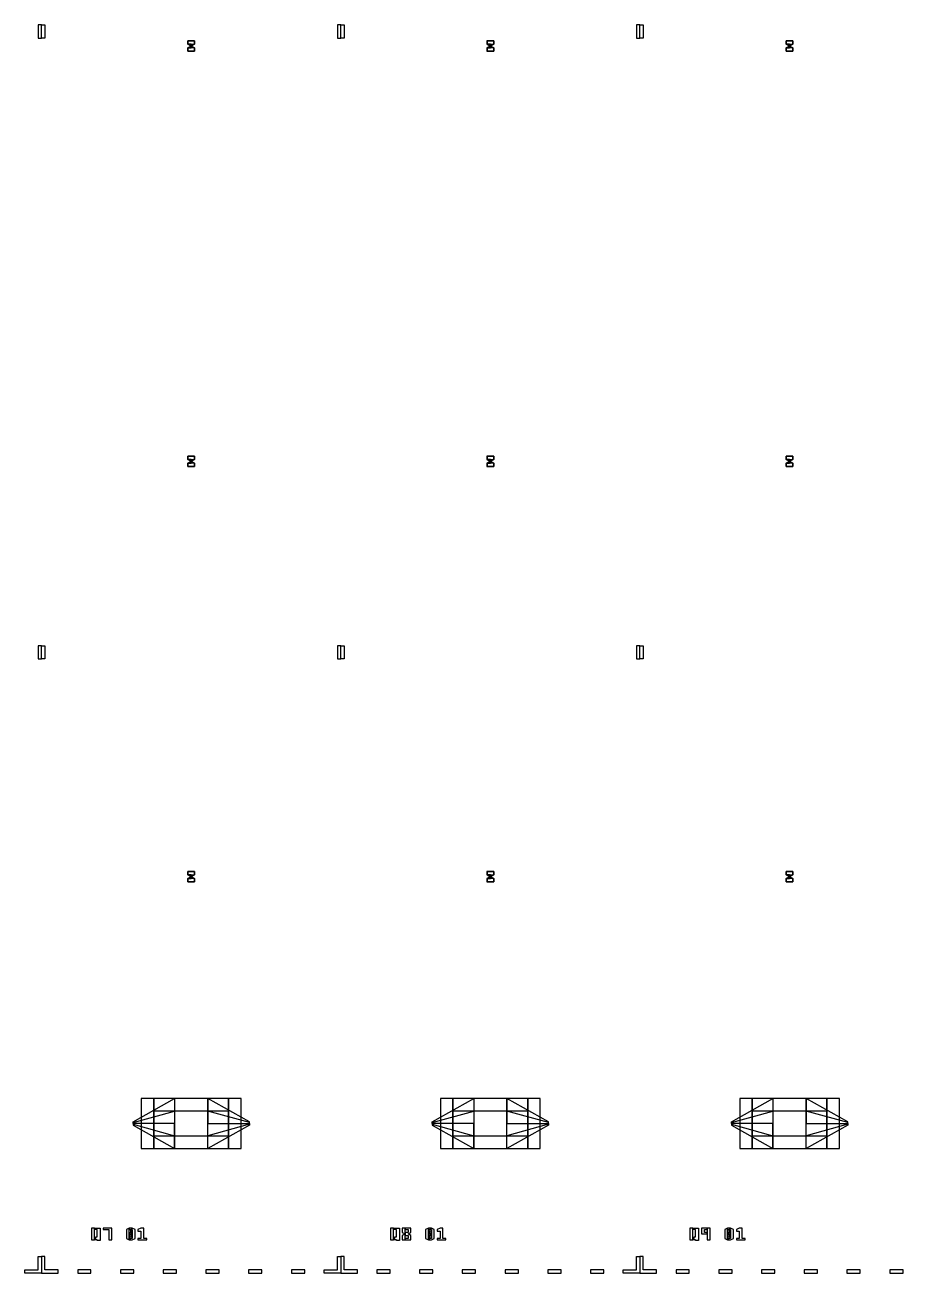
# Model space of a CAD drawing. Extents: x -50899 to 50899, y -48295 to 50898.
# Drawn here: x -17200 to -11917, y -39225 to -31714 of the extents above; entities that cross this region are included whole.
import ezdxf

# ---------------------------------------------------------------- set-up
doc = ezdxf.new("R2010")
doc.units = 0
doc.layers.add('GAP', color=1, linetype='continuous')
doc.layers.add('PIN', color=3, linetype='continuous')

# ---------------------------------------------------------------- blocks, each defined once
blk = doc.blocks.new('Q6')
at = {"layer": 'GAP'}
for points in [[(1700, 7331.4), (1700, 7411.4), (1680, 7411.4), (1680, 7331.4), (1700, 7331.4)], [(1700, 3595.7), (1700, 3675.7), (1680, 3675.7), (1680, 3595.7), (1700, 3595.7)], [(1700, -100), (1600, -100), (1600, -80), (1680, -80), (1680, 0), (1700, 0), (1700, -100)]]:
    blk.add_lwpolyline(points, dxfattribs=at)
blk = doc.blocks.new('Q6GAP')
for points in [[(2500, 800), (2250, 800), (2250, 809.8), (2500, 950), (2500, 800)], [(2500, 800), (2250, 800), (2250, 809.8), (2500, 950), (2500, 800)], [(2825, 950), (2500, 950), (2500, 650), (2825, 650), (2825, 950)], [(2825, 950), (2500, 950), (2500, 650), (2825, 650), (2825, 950)], [(2900, 950), (2825, 950), (2825, 650), (2900, 650), (2900, 950)], [(2900, 950), (2825, 950), (2825, 650), (2900, 650), (2900, 950)], [(2500, 800), (2250, 800), (2250, 790.2), (2500, 650), (2500, 800)], [(2500, 800), (2250, 800), (2250, 790.2), (2500, 650), (2500, 800)]]:
    blk.add_lwpolyline(points)
blk = doc.blocks.new('Q6PIN')
for points in [[(2500, 800), (2250, 800), (2250, 805), (2500, 875), (2500, 800)], [(2500, 800), (2250, 800), (2250, 805), (2500, 875), (2500, 800)], [(2825, 875), (2500, 875), (2500, 725), (2825, 725), (2825, 875)], [(2825, 875), (2500, 875), (2500, 725), (2825, 725), (2825, 875)], [(2500, 800), (2250, 800), (2250, 795), (2500, 725), (2500, 800)], [(2500, 800), (2250, 800), (2250, 795), (2500, 725), (2500, 800)]]:
    blk.add_lwpolyline(points)
blk = doc.blocks.new('Q7')
at = {"layer": 'GAP'}
for points in [[(-100, 7331.4), (-100, 7411.4), (-80, 7411.4), (-80, 7331.4), (-100, 7331.4)], [(1700, 7331.4), (1700, 7411.4), (1680, 7411.4), (1680, 7331.4), (1700, 7331.4)], [(-100, 3595.7), (-100, 3675.7), (-80, 3675.7), (-80, 3595.7), (-100, 3595.7)], [(1700, 3595.7), (1700, 3675.7), (1680, 3675.7), (1680, 3595.7), (1700, 3595.7)], [(-100, -100), (0, -100), (0, -80), (-80, -80), (-80, 0), (-100, 0), (-100, -100)], [(1700, -100), (1600, -100), (1600, -80), (1680, -80), (1680, 0), (1700, 0), (1700, -100)], [(117.1, -100), (197.1, -100), (197.1, -80), (117.1, -80), (117.1, -100)], [(374.3, -100), (454.3, -100), (454.3, -80), (374.3, -80), (374.3, -100)], [(631.4, -100), (711.4, -100), (711.4, -80), (631.4, -80), (631.4, -100)], [(888.6, -100), (968.6, -100), (968.6, -80), (888.6, -80), (888.6, -100)], [(1145.7, -100), (1225.7, -100), (1225.7, -80), (1145.7, -80), (1145.7, -100)], [(1402.9, -100), (1482.9, -100), (1482.9, -80), (1402.9, -80), (1402.9, -100)]]:
    blk.add_lwpolyline(points, dxfattribs=at)
blk = doc.blocks.new('Q7GAP')
for points in [[(820.2, 7316.2), (820.2, 7316.4), (779.8, 7316.4), (779.8, 7316.2), (820.2, 7316.2)], [(780, 7296.2), (780, 7316.2), (779.8, 7316.2), (779.8, 7296.2), (780, 7296.2)], [(797.5, 7286.2), (780, 7296.2), (779.8, 7296.2), (797.3, 7286.2), (797.5, 7286.2)], [(802.7, 7286), (802.7, 7286.2), (797.3, 7286.2), (797.3, 7286), (802.7, 7286)], [(802.5, 7286.2), (820, 7296.2), (820.2, 7296.2), (802.7, 7286.2), (802.5, 7286.2)], [(820, 7296.2), (820, 7316.2), (820.2, 7316.2), (820.2, 7296.2), (820, 7296.2)], [(780, 7274), (799.8, 7284), (799.6, 7284), (779.8, 7274), (780, 7274)], [(780, 7254), (780, 7274), (779.8, 7274), (779.8, 7254), (780, 7254)], [(820.2, 7253.8), (820.2, 7254), (779.8, 7254), (779.8, 7253.8), (820.2, 7253.8)], [(799.8, 7284), (799.8, 7286), (799.6, 7286), (799.6, 7284), (799.8, 7284)], [(800.2, 7284), (800.2, 7286), (800.4, 7286), (800.4, 7284), (800.2, 7284)], [(820, 7274), (800.2, 7284), (800.4, 7284), (820.2, 7274), (820, 7274)], [(820, 7254), (820, 7274), (820.2, 7274), (820.2, 7254), (820, 7254)], [(820.2, 4816.2), (820.2, 4816.4), (779.8, 4816.4), (779.8, 4816.2), (820.2, 4816.2)], [(780, 4796.2), (780, 4816.2), (779.8, 4816.2), (779.8, 4796.2), (780, 4796.2)], [(820, 4796.2), (820, 4816.2), (820.2, 4816.2), (820.2, 4796.2), (820, 4796.2)], [(797.5, 4786.2), (780, 4796.2), (779.8, 4796.2), (797.3, 4786.2), (797.5, 4786.2)], [(780, 4774), (799.8, 4784), (799.6, 4784), (779.8, 4774), (780, 4774)], [(780, 4754), (780, 4774), (779.8, 4774), (779.8, 4754), (780, 4754)], [(820.2, 4753.8), (820.2, 4754), (779.8, 4754), (779.8, 4753.8), (820.2, 4753.8)], [(802.7, 4786), (802.7, 4786.2), (797.3, 4786.2), (797.3, 4786), (802.7, 4786)], [(799.8, 4784), (799.8, 4786), (799.6, 4786), (799.6, 4784), (799.8, 4784)], [(800.2, 4784), (800.2, 4786), (800.4, 4786), (800.4, 4784), (800.2, 4784)], [(820, 4774), (800.2, 4784), (800.4, 4784), (820.2, 4774), (820, 4774)], [(802.5, 4786.2), (820, 4796.2), (820.2, 4796.2), (802.7, 4786.2), (802.5, 4786.2)], [(820, 4754), (820, 4774), (820.2, 4774), (820.2, 4754), (820, 4754)], [(820.2, 2316.2), (820.2, 2316.4), (779.8, 2316.4), (779.8, 2316.2), (820.2, 2316.2)], [(780, 2296.2), (780, 2316.2), (779.8, 2316.2), (779.8, 2296.2), (780, 2296.2)], [(797.5, 2286.2), (780, 2296.2), (779.8, 2296.2), (797.3, 2286.2), (797.5, 2286.2)], [(780, 2274), (799.8, 2284), (799.6, 2284), (779.8, 2274), (780, 2274)], [(780, 2254), (780, 2274), (779.8, 2274), (779.8, 2254), (780, 2254)], [(820.2, 2253.8), (820.2, 2254), (779.8, 2254), (779.8, 2253.8), (820.2, 2253.8)], [(802.7, 2286), (802.7, 2286.2), (797.3, 2286.2), (797.3, 2286), (802.7, 2286)], [(799.8, 2284), (799.8, 2286), (799.6, 2286), (799.6, 2284), (799.8, 2284)], [(800.2, 2284), (800.2, 2286), (800.4, 2286), (800.4, 2284), (800.2, 2284)], [(820, 2274), (800.2, 2284), (800.4, 2284), (820.2, 2274), (820, 2274)], [(802.5, 2286.2), (820, 2296.2), (820.2, 2296.2), (802.7, 2286.2), (802.5, 2286.2)], [(820, 2296.2), (820, 2316.2), (820.2, 2316.2), (820.2, 2296.2), (820, 2296.2)], [(820, 2254), (820, 2274), (820.2, 2274), (820.2, 2254), (820, 2254)], [(2500, 800), (2250, 800), (2250, 809.8), (2500, 950), (2500, 800)], [(2500, 800), (2250, 800), (2250, 809.8), (2500, 950), (2500, 800)], [(2825, 950), (2500, 950), (2500, 650), (2825, 650), (2825, 950)], [(2825, 950), (2500, 950), (2500, 650), (2825, 650), (2825, 950)], [(2900, 950), (2825, 950), (2825, 650), (2900, 650), (2900, 950)], [(2900, 950), (2825, 950), (2825, 650), (2900, 650), (2900, 950)], [(2500, 800), (2250, 800), (2250, 790.2), (2500, 650), (2500, 800)], [(2500, 800), (2250, 800), (2250, 790.2), (2500, 650), (2500, 800)]]:
    blk.add_lwpolyline(points)
at = {"layer": 'GAP'}
for points in [[(200, 100), (217.5, 100), (217.5, 170), (200, 170), (200, 100)], [(217.5, 108.8), (226.2, 108.8), (226.2, 117.5), (235, 117.5), (235, 161.2), (217.5, 161.2), (217.5, 170), (252.5, 170), (252.5, 95.6), (235, 95.6), (235, 100), (217.5, 100), (217.5, 108.8)], [(305, 100), (322.5, 100), (322.5, 170), (270, 170), (270, 161.2), (305, 161.2), (305, 100), (305, 100)]]:
    blk.add_lwpolyline(points, dxfattribs=at)
blk = doc.blocks.new('Q7PIN')
for points in [[(820, 7296.2), (820, 7316.2), (780, 7316.2), (780, 7296.2), (820, 7296.2)], [(800, 7286.2), (800, 7296.2), (780, 7296.2), (797.5, 7286.2), (800, 7286.2)], [(800, 7286.2), (800, 7296.2), (820, 7296.2), (802.5, 7286.2), (800, 7286.2)], [(800, 7274), (800, 7284), (799.77, 7284), (780, 7274), (800, 7274)], [(820, 7254), (820, 7274), (780, 7274), (780, 7254), (820, 7254)], [(800.23, 7284), (800.23, 7286), (799.77, 7286), (799.77, 7284), (800.23, 7284)], [(800, 7274), (800, 7284), (800.23, 7284), (820, 7274), (800, 7274)], [(820, 4796.2), (820, 4816.2), (780, 4816.2), (780, 4796.2), (820, 4796.2)], [(800, 4786.2), (800, 4796.2), (780, 4796.2), (797.5, 4786.2), (800, 4786.2)], [(800, 4774), (800, 4784), (799.77, 4784), (780, 4774), (800, 4774)], [(820, 4754), (820, 4774), (780, 4774), (780, 4754), (820, 4754)], [(800.23, 4784), (800.23, 4786), (799.77, 4786), (799.77, 4784), (800.23, 4784)], [(800, 4786.2), (800, 4796.2), (820, 4796.2), (802.5, 4786.2), (800, 4786.2)], [(800, 4774), (800, 4784), (800.23, 4784), (820, 4774), (800, 4774)], [(820, 2296.2), (820, 2316.2), (780, 2316.2), (780, 2296.2), (820, 2296.2)], [(800, 2286.2), (800, 2296.2), (780, 2296.2), (797.5, 2286.2), (800, 2286.2)], [(800, 2274), (800, 2284), (799.77, 2284), (780, 2274), (800, 2274)], [(820, 2254), (820, 2274), (780, 2274), (780, 2254), (820, 2254)], [(800.23, 2284), (800.23, 2286), (799.77, 2286), (799.77, 2284), (800.23, 2284)], [(800, 2286.2), (800, 2296.2), (820, 2296.2), (802.5, 2286.2), (800, 2286.2)], [(800, 2274), (800, 2284), (800.23, 2284), (820, 2274), (800, 2274)], [(2500, 800), (2250, 800), (2250, 805), (2500, 875), (2500, 800)], [(2500, 800), (2250, 800), (2250, 805), (2500, 875), (2500, 800)], [(2825, 875), (2500, 875), (2500, 725), (2825, 725), (2825, 875)], [(2825, 875), (2500, 875), (2500, 725), (2825, 725), (2825, 875)], [(2500, 800), (2250, 800), (2250, 795), (2500, 725), (2500, 800)], [(2500, 800), (2250, 800), (2250, 795), (2500, 725), (2500, 800)]]:
    blk.add_lwpolyline(points)
blk = doc.blocks.new('Q8')
at = {"layer": 'GAP'}
for points in [[(-100, 7331.4), (-100, 7411.4), (-80, 7411.4), (-80, 7331.4), (-100, 7331.4)], [(1700, 7331.4), (1700, 7411.4), (1680, 7411.4), (1680, 7331.4), (1700, 7331.4)], [(-100, 3595.7), (-100, 3675.7), (-80, 3675.7), (-80, 3595.7), (-100, 3595.7)], [(1700, 3595.7), (1700, 3675.7), (1680, 3675.7), (1680, 3595.7), (1700, 3595.7)], [(-100, -100), (0, -100), (0, -80), (-80, -80), (-80, 0), (-100, 0), (-100, -100)], [(1700, -100), (1600, -100), (1600, -80), (1680, -80), (1680, 0), (1700, 0), (1700, -100)], [(117.1, -100), (197.1, -100), (197.1, -80), (117.1, -80), (117.1, -100)], [(374.3, -100), (454.3, -100), (454.3, -80), (374.3, -80), (374.3, -100)], [(631.4, -100), (711.4, -100), (711.4, -80), (631.4, -80), (631.4, -100)], [(888.6, -100), (968.6, -100), (968.6, -80), (888.6, -80), (888.6, -100)], [(1145.7, -100), (1225.7, -100), (1225.7, -80), (1145.7, -80), (1145.7, -100)], [(1402.9, -100), (1482.9, -100), (1482.9, -80), (1402.9, -80), (1402.9, -100)]]:
    blk.add_lwpolyline(points, dxfattribs=at)
blk = doc.blocks.new('Q8GAP')
for points in [[(820.2, 7316.1), (820.2, 7316.3), (779.8, 7316.3), (779.8, 7316.1), (820.2, 7316.1)], [(780, 7296.1), (780, 7316.1), (779.8, 7316.1), (779.8, 7296.1), (780, 7296.1)], [(797.5, 7286.1), (780, 7296.1), (779.8, 7296.1), (797.3, 7286.1), (797.5, 7286.1)], [(802.7, 7286), (802.7, 7286.1), (797.3, 7286.1), (797.3, 7286), (802.7, 7286)], [(802.5, 7286.1), (820, 7296.1), (820.2, 7296.1), (802.7, 7286.1), (802.5, 7286.1)], [(820, 7296.1), (820, 7316.1), (820.2, 7316.1), (820.2, 7296.1), (820, 7296.1)], [(780, 7274), (799.8, 7284), (799.6, 7284), (779.8, 7274), (780, 7274)], [(780, 7254), (780, 7274), (779.8, 7274), (779.8, 7254), (780, 7254)], [(820.2, 7253.8), (820.2, 7254), (779.8, 7254), (779.8, 7253.8), (820.2, 7253.8)], [(799.8, 7284), (799.8, 7286), (799.6, 7286), (799.6, 7284), (799.8, 7284)], [(800.2, 7284), (800.2, 7286), (800.4, 7286), (800.4, 7284), (800.2, 7284)], [(820, 7274), (800.2, 7284), (800.4, 7284), (820.2, 7274), (820, 7274)], [(820, 7254), (820, 7274), (820.2, 7274), (820.2, 7254), (820, 7254)], [(820.2, 4816.1), (820.2, 4816.3), (779.8, 4816.3), (779.8, 4816.1), (820.2, 4816.1)], [(780, 4796.1), (780, 4816.1), (779.8, 4816.1), (779.8, 4796.1), (780, 4796.1)], [(820, 4796.1), (820, 4816.1), (820.2, 4816.1), (820.2, 4796.1), (820, 4796.1)], [(797.5, 4786.1), (780, 4796.1), (779.8, 4796.1), (797.3, 4786.1), (797.5, 4786.1)], [(780, 4774), (799.8, 4784), (799.6, 4784), (779.8, 4774), (780, 4774)], [(780, 4754), (780, 4774), (779.8, 4774), (779.8, 4754), (780, 4754)], [(820.2, 4753.8), (820.2, 4754), (779.8, 4754), (779.8, 4753.8), (820.2, 4753.8)], [(802.7, 4786), (802.7, 4786.1), (797.3, 4786.1), (797.3, 4786), (802.7, 4786)], [(799.8, 4784), (799.8, 4786), (799.6, 4786), (799.6, 4784), (799.8, 4784)], [(800.2, 4784), (800.2, 4786), (800.4, 4786), (800.4, 4784), (800.2, 4784)], [(820, 4774), (800.2, 4784), (800.4, 4784), (820.2, 4774), (820, 4774)], [(802.5, 4786.1), (820, 4796.1), (820.2, 4796.1), (802.7, 4786.1), (802.5, 4786.1)], [(820, 4754), (820, 4774), (820.2, 4774), (820.2, 4754), (820, 4754)], [(820.2, 2316.2), (820.2, 2316.4), (779.8, 2316.4), (779.8, 2316.2), (820.2, 2316.2)], [(780, 2296.2), (780, 2316.2), (779.8, 2316.2), (779.8, 2296.2), (780, 2296.2)], [(797.5, 2286.2), (780, 2296.2), (779.8, 2296.2), (797.3, 2286.2), (797.5, 2286.2)], [(780, 2274), (799.8, 2284), (799.6, 2284), (779.8, 2274), (780, 2274)], [(780, 2254), (780, 2274), (779.8, 2274), (779.8, 2254), (780, 2254)], [(820.2, 2253.8), (820.2, 2254), (779.8, 2254), (779.8, 2253.8), (820.2, 2253.8)], [(802.7, 2286), (802.7, 2286.2), (797.3, 2286.2), (797.3, 2286), (802.7, 2286)], [(799.8, 2284), (799.8, 2286), (799.6, 2286), (799.6, 2284), (799.8, 2284)], [(800.2, 2284), (800.2, 2286), (800.4, 2286), (800.4, 2284), (800.2, 2284)], [(820, 2274), (800.2, 2284), (800.4, 2284), (820.2, 2274), (820, 2274)], [(802.5, 2286.2), (820, 2296.2), (820.2, 2296.2), (802.7, 2286.2), (802.5, 2286.2)], [(820, 2296.2), (820, 2316.2), (820.2, 2316.2), (820.2, 2296.2), (820, 2296.2)], [(820, 2254), (820, 2274), (820.2, 2274), (820.2, 2254), (820, 2254)], [(-1300, 650), (-1225, 650), (-1225, 950), (-1300, 950), (-1300, 650)], [(-1300, 650), (-1225, 650), (-1225, 950), (-1300, 950), (-1300, 650)], [(-1225, 650), (-900, 650), (-900, 950), (-1225, 950), (-1225, 650)], [(-1225, 650), (-900, 650), (-900, 950), (-1225, 950), (-1225, 650)], [(-900, 800), (-650, 800), (-650, 809.8), (-900, 950), (-900, 800)], [(-900, 800), (-650, 800), (-650, 809.8), (-900, 950), (-900, 800)], [(2500, 800), (2250, 800), (2250, 809.8), (2500, 950), (2500, 800)], [(2500, 800), (2250, 800), (2250, 809.8), (2500, 950), (2500, 800)], [(2825, 950), (2500, 950), (2500, 650), (2825, 650), (2825, 950)], [(2825, 950), (2500, 950), (2500, 650), (2825, 650), (2825, 950)], [(2900, 950), (2825, 950), (2825, 650), (2900, 650), (2900, 950)], [(2900, 950), (2825, 950), (2825, 650), (2900, 650), (2900, 950)], [(-900, 800), (-650, 800), (-650, 790.2), (-900, 650), (-900, 800)], [(-900, 800), (-650, 800), (-650, 790.2), (-900, 650), (-900, 800)], [(2500, 800), (2250, 800), (2250, 790.2), (2500, 650), (2500, 800)], [(2500, 800), (2250, 800), (2250, 790.2), (2500, 650), (2500, 800)]]:
    blk.add_lwpolyline(points)
at = {"layer": 'GAP'}
for points in [[(200, 100), (217.5, 100), (217.5, 170), (200, 170), (200, 100)], [(217.5, 108.8), (226.2, 108.8), (226.2, 117.5), (235, 117.5), (235, 161.2), (217.5, 161.2), (217.5, 170), (252.5, 170), (252.5, 95.6), (235, 95.6), (235, 100), (217.5, 100), (217.5, 108.8)], [(270, 100), (287.5, 100), (287.5, 170), (270, 170), (270, 143.8), (287.5, 135), (270, 126.2), (270, 100)], [(287.5, 100), (322.5, 100), (322.5, 126.2), (305, 135), (322.5, 143.8), (322.5, 170), (287.5, 170), (287.5, 161.2), (305, 161.2), (305, 143.8), (287.5, 143.8), (287.5, 126.2), (305, 126.2), (305, 108.8), (287.5, 108.8), (287.5, 100)]]:
    blk.add_lwpolyline(points, dxfattribs=at)
blk = doc.blocks.new('Q8PIN')
for points in [[(820, 7296.15), (820, 7316.15), (780, 7316.15), (780, 7296.15), (820, 7296.15)], [(800, 7286.15), (800, 7296.15), (780, 7296.15), (797.5, 7286.15), (800, 7286.15)], [(800, 7286.15), (800, 7296.15), (820, 7296.15), (802.5, 7286.15), (800, 7286.15)], [(800, 7274), (800, 7284), (799.77, 7284), (780, 7274), (800, 7274)], [(820, 7254), (820, 7274), (780, 7274), (780, 7254), (820, 7254)], [(800.23, 7284), (800.23, 7286), (799.77, 7286), (799.77, 7284), (800.23, 7284)], [(800, 7274), (800, 7284), (800.23, 7284), (820, 7274), (800, 7274)], [(820, 4796.15), (820, 4816.15), (780, 4816.15), (780, 4796.15), (820, 4796.15)], [(800, 4786.15), (800, 4796.15), (780, 4796.15), (797.5, 4786.15), (800, 4786.15)], [(800, 4774), (800, 4784), (799.77, 4784), (780, 4774), (800, 4774)], [(820, 4754), (820, 4774), (780, 4774), (780, 4754), (820, 4754)], [(800.23, 4784), (800.23, 4786), (799.77, 4786), (799.77, 4784), (800.23, 4784)], [(800, 4786.15), (800, 4796.15), (820, 4796.15), (802.5, 4786.15), (800, 4786.15)], [(800, 4774), (800, 4784), (800.23, 4784), (820, 4774), (800, 4774)], [(820, 2296.15), (820, 2316.15), (780, 2316.15), (780, 2296.15), (820, 2296.15)], [(800, 2286.15), (800, 2296.15), (780, 2296.15), (797.5, 2286.15), (800, 2286.15)], [(800, 2274), (800, 2284), (799.77, 2284), (780, 2274), (800, 2274)], [(820, 2254), (820, 2274), (780, 2274), (780, 2254), (820, 2254)], [(800.23, 2284), (800.23, 2286), (799.77, 2286), (799.77, 2284), (800.23, 2284)], [(800, 2286.15), (800, 2296.15), (820, 2296.15), (802.5, 2286.15), (800, 2286.15)], [(800, 2274), (800, 2284), (800.23, 2284), (820, 2274), (800, 2274)], [(-1225, 725), (-900, 725), (-900, 875), (-1225, 875), (-1225, 725)], [(-1225, 725), (-900, 725), (-900, 875), (-1225, 875), (-1225, 725)], [(-900, 800), (-650, 800), (-650, 805), (-900, 875), (-900, 800)], [(-900, 800), (-650, 800), (-650, 805), (-900, 875), (-900, 800)], [(2500, 800), (2250, 800), (2250, 805), (2500, 875), (2500, 800)], [(2500, 800), (2250, 800), (2250, 805), (2500, 875), (2500, 800)], [(2825, 875), (2500, 875), (2500, 725), (2825, 725), (2825, 875)], [(2825, 875), (2500, 875), (2500, 725), (2825, 725), (2825, 875)], [(-900, 800), (-650, 800), (-650, 795), (-900, 725), (-900, 800)], [(-900, 800), (-650, 800), (-650, 795), (-900, 725), (-900, 800)], [(2500, 800), (2250, 800), (2250, 795), (2500, 725), (2500, 800)], [(2500, 800), (2250, 800), (2250, 795), (2500, 725), (2500, 800)]]:
    blk.add_lwpolyline(points)
blk = doc.blocks.new('Q9')
at = {"layer": 'GAP'}
for points in [[(-100, 7331.4), (-100, 7411.4), (-80, 7411.4), (-80, 7331.4), (-100, 7331.4)], [(-100, 3595.7), (-100, 3675.7), (-80, 3675.7), (-80, 3595.7), (-100, 3595.7)], [(-100, -100), (0, -100), (0, -80), (-80, -80), (-80, 0), (-100, 0), (-100, -100)], [(117.1, -100), (197.1, -100), (197.1, -80), (117.1, -80), (117.1, -100)], [(374.3, -100), (454.3, -100), (454.3, -80), (374.3, -80), (374.3, -100)], [(631.4, -100), (711.4, -100), (711.4, -80), (631.4, -80), (631.4, -100)], [(888.6, -100), (968.6, -100), (968.6, -80), (888.6, -80), (888.6, -100)], [(1145.7, -100), (1225.7, -100), (1225.7, -80), (1145.7, -80), (1145.7, -100)], [(1402.9, -100), (1482.9, -100), (1482.9, -80), (1402.9, -80), (1402.9, -100)]]:
    blk.add_lwpolyline(points, dxfattribs=at)
blk = doc.blocks.new('Q9GAP')
for points in [[(820.2, 7316.2), (820.2, 7316.4), (779.8, 7316.4), (779.8, 7316.2), (820.2, 7316.2)], [(780, 7296.2), (780, 7316.2), (779.8, 7316.2), (779.8, 7296.2), (780, 7296.2)], [(797.5, 7286.2), (780, 7296.2), (779.8, 7296.2), (797.3, 7286.2), (797.5, 7286.2)], [(802.7, 7286), (802.7, 7286.2), (797.3, 7286.2), (797.3, 7286), (802.7, 7286)], [(802.5, 7286.2), (820, 7296.2), (820.2, 7296.2), (802.7, 7286.2), (802.5, 7286.2)], [(820, 7296.2), (820, 7316.2), (820.2, 7316.2), (820.2, 7296.2), (820, 7296.2)], [(780, 7274), (799.7, 7284), (799.5, 7284), (779.8, 7274), (780, 7274)], [(780, 7254), (780, 7274), (779.8, 7274), (779.8, 7254), (780, 7254)], [(820.2, 7253.8), (820.2, 7254), (779.8, 7254), (779.8, 7253.8), (820.2, 7253.8)], [(799.7, 7284), (799.7, 7286), (799.5, 7286), (799.5, 7284), (799.7, 7284)], [(800.3, 7284), (800.3, 7286), (800.5, 7286), (800.5, 7284), (800.3, 7284)], [(820, 7274), (800.3, 7284), (800.5, 7284), (820.2, 7274), (820, 7274)], [(820, 7254), (820, 7274), (820.2, 7274), (820.2, 7254), (820, 7254)], [(820.2, 4816.2), (820.2, 4816.4), (779.8, 4816.4), (779.8, 4816.2), (820.2, 4816.2)], [(780, 4796.2), (780, 4816.2), (779.8, 4816.2), (779.8, 4796.2), (780, 4796.2)], [(820, 4796.2), (820, 4816.2), (820.2, 4816.2), (820.2, 4796.2), (820, 4796.2)], [(797.5, 4786.2), (780, 4796.2), (779.8, 4796.2), (797.3, 4786.2), (797.5, 4786.2)], [(780, 4774), (799.7, 4784), (799.5, 4784), (779.8, 4774), (780, 4774)], [(780, 4754), (780, 4774), (779.8, 4774), (779.8, 4754), (780, 4754)], [(820.2, 4753.8), (820.2, 4754), (779.8, 4754), (779.8, 4753.8), (820.2, 4753.8)], [(802.7, 4786), (802.7, 4786.2), (797.3, 4786.2), (797.3, 4786), (802.7, 4786)], [(799.7, 4784), (799.7, 4786), (799.5, 4786), (799.5, 4784), (799.7, 4784)], [(800.3, 4784), (800.3, 4786), (800.5, 4786), (800.5, 4784), (800.3, 4784)], [(820, 4774), (800.3, 4784), (800.5, 4784), (820.2, 4774), (820, 4774)], [(802.5, 4786.2), (820, 4796.2), (820.2, 4796.2), (802.7, 4786.2), (802.5, 4786.2)], [(820, 4754), (820, 4774), (820.2, 4774), (820.2, 4754), (820, 4754)], [(820.2, 2316.2), (820.2, 2316.4), (779.8, 2316.4), (779.8, 2316.2), (820.2, 2316.2)], [(780, 2296.2), (780, 2316.2), (779.8, 2316.2), (779.8, 2296.2), (780, 2296.2)], [(797.5, 2286.2), (780, 2296.2), (779.8, 2296.2), (797.3, 2286.2), (797.5, 2286.2)], [(780, 2274), (799.7, 2284), (799.5, 2284), (779.8, 2274), (780, 2274)], [(780, 2254), (780, 2274), (779.8, 2274), (779.8, 2254), (780, 2254)], [(820.2, 2253.8), (820.2, 2254), (779.8, 2254), (779.8, 2253.8), (820.2, 2253.8)], [(802.7, 2286), (802.7, 2286.2), (797.3, 2286.2), (797.3, 2286), (802.7, 2286)], [(799.7, 2284), (799.7, 2286), (799.5, 2286), (799.5, 2284), (799.7, 2284)], [(800.3, 2284), (800.3, 2286), (800.5, 2286), (800.5, 2284), (800.3, 2284)], [(820, 2274), (800.3, 2284), (800.5, 2284), (820.2, 2274), (820, 2274)], [(802.5, 2286.2), (820, 2296.2), (820.2, 2296.2), (802.7, 2286.2), (802.5, 2286.2)], [(820, 2296.2), (820, 2316.2), (820.2, 2316.2), (820.2, 2296.2), (820, 2296.2)], [(820, 2254), (820, 2274), (820.2, 2274), (820.2, 2254), (820, 2254)], [(-1300, 650), (-1225, 650), (-1225, 950), (-1300, 950), (-1300, 650)], [(-1300, 650), (-1225, 650), (-1225, 950), (-1300, 950), (-1300, 650)], [(-1225, 650), (-900, 650), (-900, 950), (-1225, 950), (-1225, 650)], [(-1225, 650), (-900, 650), (-900, 950), (-1225, 950), (-1225, 650)], [(-900, 800), (-650, 800), (-650, 809.8), (-900, 950), (-900, 800)], [(-900, 800), (-650, 800), (-650, 809.8), (-900, 950), (-900, 800)], [(-900, 800), (-650, 800), (-650, 790.2), (-900, 650), (-900, 800)], [(-900, 800), (-650, 800), (-650, 790.2), (-900, 650), (-900, 800)]]:
    blk.add_lwpolyline(points)
at = {"layer": 'GAP'}
for points in [[(200, 100), (217.5, 100), (217.5, 170), (200, 170), (200, 100)], [(217.5, 108.8), (226.2, 108.8), (226.2, 117.5), (235, 117.5), (235, 161.2), (217.5, 161.2), (217.5, 170), (252.5, 170), (252.5, 95.6), (235, 95.6), (235, 100), (217.5, 100), (217.5, 108.8)], [(305, 170), (270, 170), (270, 135), (305, 135), (305, 143.8), (287.5, 143.8), (287.5, 161.2), (305, 161.2), (305, 170)], [(305, 100), (322.5, 100), (322.5, 170), (305, 170), (305, 100)]]:
    blk.add_lwpolyline(points, dxfattribs=at)
blk = doc.blocks.new('Q9PIN')
for points in [[(820, 7296.2), (820, 7316.2), (780, 7316.2), (780, 7296.2), (820, 7296.2)], [(800, 7286.2), (800, 7296.2), (780, 7296.2), (797.5, 7286.2), (800, 7286.2)], [(800, 7286.2), (800, 7296.2), (820, 7296.2), (802.5, 7286.2), (800, 7286.2)], [(800, 7274), (800, 7284), (799.74, 7284), (780, 7274), (800, 7274)], [(820, 7254), (820, 7274), (780, 7274), (780, 7254), (820, 7254)], [(800.26, 7284), (800.26, 7286), (799.74, 7286), (799.74, 7284), (800.26, 7284)], [(800, 7274), (800, 7284), (800.26, 7284), (820, 7274), (800, 7274)], [(820, 4796.2), (820, 4816.2), (780, 4816.2), (780, 4796.2), (820, 4796.2)], [(800, 4786.2), (800, 4796.2), (780, 4796.2), (797.5, 4786.2), (800, 4786.2)], [(800, 4774), (800, 4784), (799.74, 4784), (780, 4774), (800, 4774)], [(820, 4754), (820, 4774), (780, 4774), (780, 4754), (820, 4754)], [(800.26, 4784), (800.26, 4786), (799.74, 4786), (799.74, 4784), (800.26, 4784)], [(800, 4786.2), (800, 4796.2), (820, 4796.2), (802.5, 4786.2), (800, 4786.2)], [(800, 4774), (800, 4784), (800.26, 4784), (820, 4774), (800, 4774)], [(820, 2296.2), (820, 2316.2), (780, 2316.2), (780, 2296.2), (820, 2296.2)], [(800, 2286.2), (800, 2296.2), (780, 2296.2), (797.5, 2286.2), (800, 2286.2)], [(800, 2274), (800, 2284), (799.74, 2284), (780, 2274), (800, 2274)], [(820, 2254), (820, 2274), (780, 2274), (780, 2254), (820, 2254)], [(800.26, 2284), (800.26, 2286), (799.74, 2286), (799.74, 2284), (800.26, 2284)], [(800, 2286.2), (800, 2296.2), (820, 2296.2), (802.5, 2286.2), (800, 2286.2)], [(800, 2274), (800, 2284), (800.26, 2284), (820, 2274), (800, 2274)], [(-1225, 725), (-900, 725), (-900, 875), (-1225, 875), (-1225, 725)], [(-1225, 725), (-900, 725), (-900, 875), (-1225, 875), (-1225, 725)], [(-900, 800), (-650, 800), (-650, 805), (-900, 875), (-900, 800)], [(-900, 800), (-650, 800), (-650, 805), (-900, 875), (-900, 800)], [(-900, 800), (-650, 800), (-650, 795), (-900, 725), (-900, 800)], [(-900, 800), (-650, 800), (-650, 795), (-900, 725), (-900, 800)]]:
    blk.add_lwpolyline(points)
blk = doc.blocks.new('Q10GAP')
for points in [[(-1300, 650), (-1225, 650), (-1225, 950), (-1300, 950), (-1300, 650)], [(-1300, 650), (-1225, 650), (-1225, 950), (-1300, 950), (-1300, 650)], [(-1225, 650), (-900, 650), (-900, 950), (-1225, 950), (-1225, 650)], [(-1225, 650), (-900, 650), (-900, 950), (-1225, 950), (-1225, 650)], [(-900, 800), (-650, 800), (-650, 809.8), (-900, 950), (-900, 800)], [(-900, 800), (-650, 800), (-650, 809.8), (-900, 950), (-900, 800)], [(-900, 800), (-650, 800), (-650, 790.2), (-900, 650), (-900, 800)], [(-900, 800), (-650, 800), (-650, 790.2), (-900, 650), (-900, 800)]]:
    blk.add_lwpolyline(points)
blk = doc.blocks.new('Q10PIN')
for points in [[(-1225, 725), (-900, 725), (-900, 875), (-1225, 875), (-1225, 725)], [(-1225, 725), (-900, 725), (-900, 875), (-1225, 875), (-1225, 725)], [(-900, 800), (-650, 800), (-650, 805), (-900, 875), (-900, 800)], [(-900, 800), (-650, 800), (-650, 805), (-900, 875), (-900, 800)], [(-900, 800), (-650, 800), (-650, 795), (-900, 725), (-900, 800)], [(-900, 800), (-650, 800), (-650, 795), (-900, 725), (-900, 800)]]:
    blk.add_lwpolyline(points)

msp = doc.modelspace()

# ---------------------------------------------------------------- linework, layer by layer
at = {"layer": 'GAP'}
for points in [[(-16800, -39025), (-16782.5, -39025), (-16782.5, -38955), (-16800, -38955), (-16800, -39025)], [(-16782.5, -39016.2), (-16773.8, -39016.2), (-16773.8, -39007.5), (-16765, -39007.5), (-16765, -38963.8), (-16782.5, -38963.8), (-16782.5, -38955), (-16747.5, -38955), (-16747.5, -39029.4), (-16765, -39029.4), (-16765, -39025), (-16782.5, -39025), (-16782.5, -39016.2)], [(-16695, -39025), (-16677.5, -39025), (-16677.5, -38955), (-16730, -38955), (-16730, -38963.8), (-16695, -38963.8), (-16695, -39025), (-16695, -39025)], [(-16590, -39016.2), (-16572.5, -39025), (-16572.5, -38955), (-16590, -38963.8), (-16590, -39016.2)], [(-16572.5, -39025), (-16555, -39025), (-16537.5, -39016.2), (-16537.5, -38963.8), (-16555, -38955), (-16572.5, -38955), (-16572.5, -38963.8), (-16555, -38963.8), (-16555, -39016.2), (-16572.5, -39016.2), (-16572.5, -39025)], [(-16572.5, -39016.2), (-16563.8, -39016.2), (-16555, -38968.1), (-16555, -38963.8), (-16563.8, -38963.8), (-16572.5, -39011.9), (-16572.5, -39016.2)], [(-16520, -39025), (-16467.5, -39025), (-16467.5, -39016.2), (-16485, -39016.2), (-16485, -38955), (-16502.5, -38955), (-16520, -38963.8), (-16520, -38972.5), (-16502.5, -38972.5), (-16502.5, -39016.2), (-16520, -39016.2), (-16520, -39025), (-16520, -39025)], [(-15000, -39025), (-14982.5, -39025), (-14982.5, -38955), (-15000, -38955), (-15000, -39025)], [(-14982.5, -39016.2), (-14973.8, -39016.2), (-14973.8, -39007.5), (-14965, -39007.5), (-14965, -38963.8), (-14982.5, -38963.8), (-14982.5, -38955), (-14947.5, -38955), (-14947.5, -39029.4), (-14965, -39029.4), (-14965, -39025), (-14982.5, -39025), (-14982.5, -39016.2)], [(-14930, -39025), (-14912.5, -39025), (-14912.5, -38955), (-14930, -38955), (-14930, -38981.2), (-14912.5, -38990), (-14930, -38998.8), (-14930, -39025)], [(-14912.5, -39025), (-14877.5, -39025), (-14877.5, -38998.8), (-14895, -38990), (-14877.5, -38981.2), (-14877.5, -38955), (-14912.5, -38955), (-14912.5, -38963.8), (-14895, -38963.8), (-14895, -38981.2), (-14912.5, -38981.2), (-14912.5, -38998.8), (-14895, -38998.8), (-14895, -39016.2), (-14912.5, -39016.2), (-14912.5, -39025)], [(-14790, -39016.2), (-14772.5, -39025), (-14772.5, -38955), (-14790, -38963.8), (-14790, -39016.2)], [(-14772.5, -39025), (-14755, -39025), (-14737.5, -39016.2), (-14737.5, -38963.8), (-14755, -38955), (-14772.5, -38955), (-14772.5, -38963.8), (-14755, -38963.8), (-14755, -39016.2), (-14772.5, -39016.2), (-14772.5, -39025)], [(-14772.5, -39016.2), (-14763.8, -39016.2), (-14755, -38968.1), (-14755, -38963.8), (-14763.8, -38963.8), (-14772.5, -39011.9), (-14772.5, -39016.2)], [(-14720, -39025), (-14667.5, -39025), (-14667.5, -39016.2), (-14685, -39016.2), (-14685, -38955), (-14702.5, -38955), (-14720, -38963.8), (-14720, -38972.5), (-14702.5, -38972.5), (-14702.5, -39016.2), (-14720, -39016.2), (-14720, -39025), (-14720, -39025)], [(-13200, -39025), (-13182.5, -39025), (-13182.5, -38955), (-13200, -38955), (-13200, -39025)], [(-13182.5, -39016.2), (-13173.8, -39016.2), (-13173.8, -39007.5), (-13165, -39007.5), (-13165, -38963.8), (-13182.5, -38963.8), (-13182.5, -38955), (-13147.5, -38955), (-13147.5, -39029.4), (-13165, -39029.4), (-13165, -39025), (-13182.5, -39025), (-13182.5, -39016.2)], [(-13095, -38955), (-13130, -38955), (-13130, -38990), (-13095, -38990), (-13095, -38981.2), (-13112.5, -38981.2), (-13112.5, -38963.8), (-13095, -38963.8), (-13095, -38955)], [(-13095, -39025), (-13077.5, -39025), (-13077.5, -38955), (-13095, -38955), (-13095, -39025)], [(-12990, -39016.2), (-12972.5, -39025), (-12972.5, -38955), (-12990, -38963.8), (-12990, -39016.2)], [(-12972.5, -39025), (-12955, -39025), (-12937.5, -39016.2), (-12937.5, -38963.8), (-12955, -38955), (-12972.5, -38955), (-12972.5, -38963.8), (-12955, -38963.8), (-12955, -39016.2), (-12972.5, -39016.2), (-12972.5, -39025)], [(-12972.5, -39016.2), (-12963.8, -39016.2), (-12955, -38968.1), (-12955, -38963.8), (-12963.8, -38963.8), (-12972.5, -39011.9), (-12972.5, -39016.2)], [(-12920, -39025), (-12867.5, -39025), (-12867.5, -39016.2), (-12885, -39016.2), (-12885, -38955), (-12902.5, -38955), (-12920, -38963.8), (-12920, -38972.5), (-12902.5, -38972.5), (-12902.5, -39016.2), (-12920, -39016.2), (-12920, -39025), (-12920, -39025)]]:
    msp.add_lwpolyline(points, dxfattribs=at)

# ---------------------------------------------------------------- block references
for name, p in [('Q6', (-18800, -39125)), ('Q7', (-17000, -39125)), ('Q8', (-15200, -39125)), ('Q9', (-13400, -39125))]:
    msp.add_blockref(name, p)
for name, p in [('Q6GAP', (-18800, -39125)), ('Q7GAP', (-17000, -39125)), ('Q8GAP', (-15200, -39125)), ('Q9GAP', (-13400, -39125)), ('Q10GAP', (-11600, -39125))]:
    msp.add_blockref(name, p, dxfattribs=at)
at = {"layer": 'PIN'}
for name, p in [('Q6PIN', (-18800, -39125)), ('Q7PIN', (-17000, -39125)), ('Q8PIN', (-15200, -39125)), ('Q9PIN', (-13400, -39125)), ('Q10PIN', (-11600, -39125))]:
    msp.add_blockref(name, p, dxfattribs=at)

doc.saveas('drawing.dxf')
